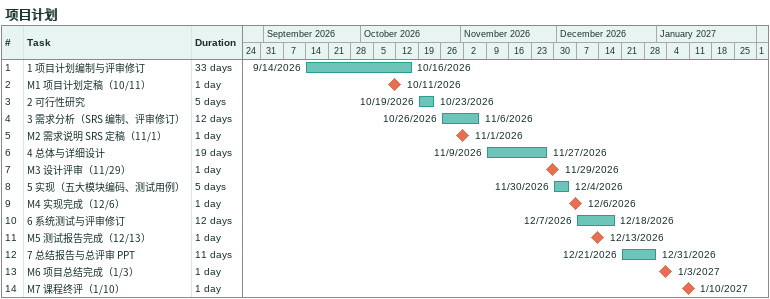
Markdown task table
项目计划

| ID | Task | Duration | Start | Finish |
|---|---|---|---|---|
| 1 | 1 项目计划编制与评审修订 | 33d | 2026-09-14 | 2026-10-16 |
| 2 | M1 项目计划定稿（10/11） | 1d | 2026-10-11 | 2026-10-11 |
| 3 | 2 可行性研究 | 5d | 2026-10-19 | 2026-10-23 |
| 4 | 3 需求分析（SRS 编制、评审修订） | 12d | 2026-10-26 | 2026-11-06 |
| 5 | M2 需求说明 SRS 定稿（11/1） | 1d | 2026-11-01 | 2026-11-01 |
| 6 | 4 总体与详细设计 | 19d | 2026-11-09 | 2026-11-27 |
| 7 | M3 设计评审（11/29） | 1d | 2026-11-29 | 2026-11-29 |
| 8 | 5 实现（五大模块编码、测试用例） | 5d | 2026-11-30 | 2026-12-04 |
| 9 | M4 实现完成（12/6） | 1d | 2026-12-06 | 2026-12-06 |
| 10 | 6 系统测试与评审修订 | 12d | 2026-12-07 | 2026-12-18 |
| 11 | M5 测试报告完成（12/13） | 1d | 2026-12-13 | 2026-12-13 |
| 12 | 7 总结报告与总评审 PPT | 11d | 2026-12-21 | 2026-12-31 |
| 13 | M6 项目总结完成（1/3） | 1d | 2027-01-03 | 2027-01-03 |
| 14 | M7 课程终评（1/10） | 1d | 2027-01-10 | 2027-01-10 |
